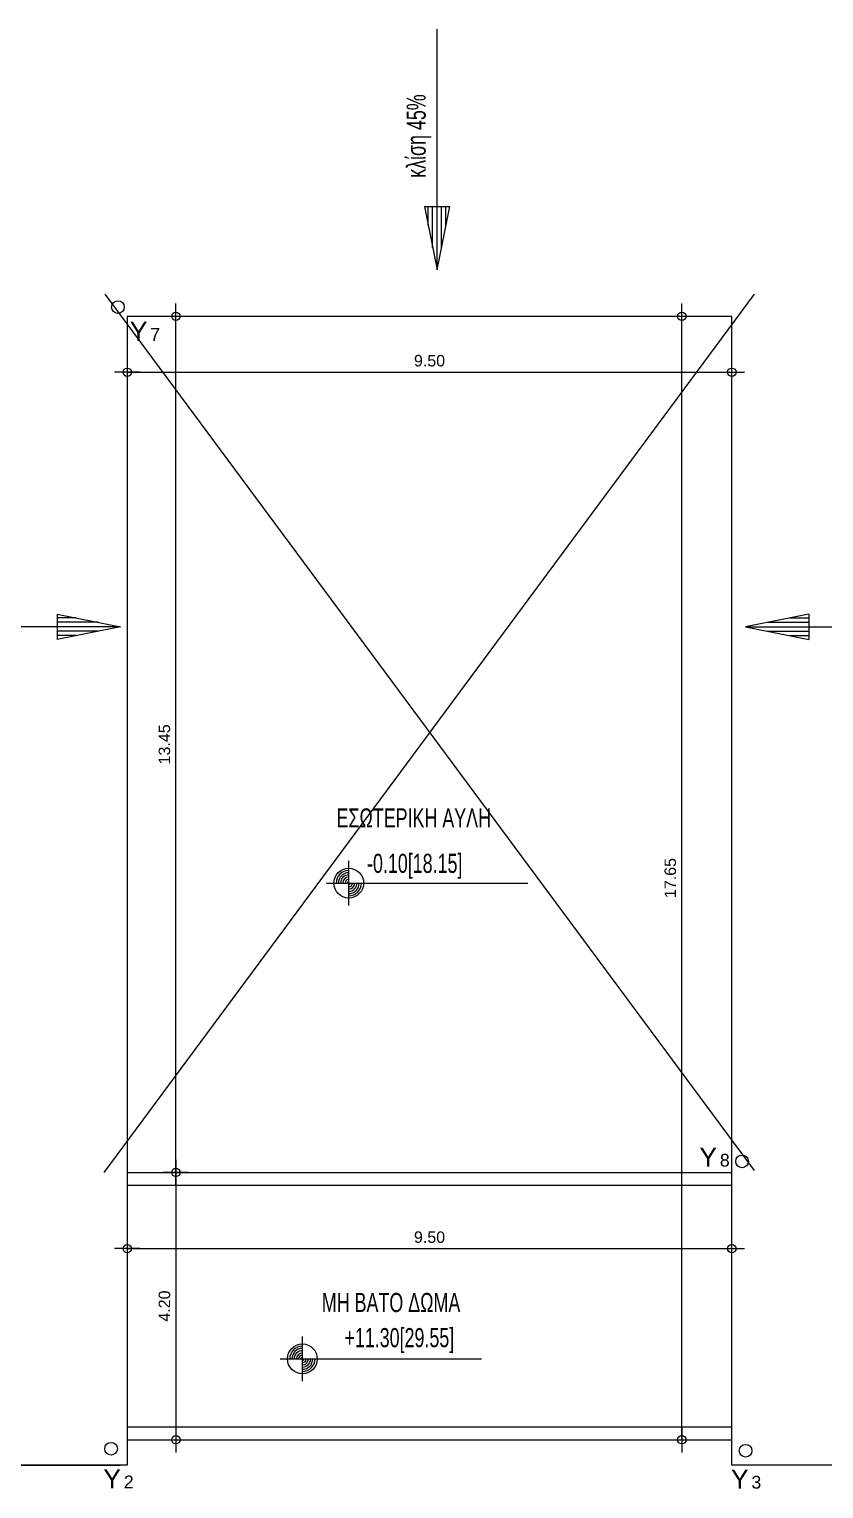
# Model space of a CAD drawing. Header units: metres. Extents: x -11 to 85, y -301 to 135.
# Drawn here: x 24.58 to 37.07, y 89.47 to 112.4 of the extents above; entities that cross this region are included whole.
import ezdxf

# ---------------------------------------------------------------- set-up
doc = ezdxf.new("R2010")
doc.units = ezdxf.units.M
doc.header["$LTSCALE"] = 0.036
doc.header["$PDMODE"] = 2
doc.layers.add('arxitek doma', color=252, linetype='Continuous')
doc.layers.add('DIMBLK', color=252, linetype='Continuous')
doc.styles.add('comu-c', font='ugcompl.shx', dxfattribs={"width": 0.7})
doc.styles.add('COMU-N', font='arial.ttf')
doc.styles.get("Standard").update_dxf_attribs({"font": 'arial.ttf'})
doc.dimstyles.new('CADWDOT', dxfattribs={"dimscale": 0.1, "dimtxt": 1.8, "dimasz": 0.08, "dimexe": 2, "dimexo": 0, "dimgap": 0.09, "dimtad": 0, "dimrnd": 0.001, "dimzin": 0, "dimdsep": 46, "dimtxsty": 'Standard', "dimblk1": 'ARTDIM', "dimblk2": 'ARTDIM', "dimsah": 1, "dimcen": 0.09, "dimdle": 0.05, "dimse1": 1, "dimse2": 1, "dimadec": 0, "dimazin": 0, "dimtfac": 1, "dimtmove": 0, "dimatfit": 3, "dimldrblk": 'ARTDIM', "dimfxl": 2, "dimtvp": 0.9999, "dimtolj": 1, "dimtzin": 0, "dimarcsym": 0})

# ---------------------------------------------------------------- blocks, each defined once
blk = doc.blocks.new('ARTDIM')
at = {"layer": 'DIMBLK'}
for p, q in [((-24.9975, 0), (24.9975, 0)), ((0, -24.9975), (0, 24.9975))]:
    blk.add_line(p, q, dxfattribs=at)
blk.add_circle((0, 0), 8.25, dxfattribs=at)
blk = doc.blocks.new('*D1757')
at = {"layer": 'arxitek doma', "color": 0, "lineweight": -2}
blk.add_line((26.132, 93.24), (35.616, 93.24), dxfattribs=at)
at = {"layer": 'Defpoints', "color": 0, "transparency": 16777216}
for p in [(35.624, 93.24), (26.124, 90.438), (35.624, 90.438)]:
    blk.add_point(p, dxfattribs=at)
at = {"layer": 'arxitek doma', "color": 0, "lineweight": -2, "xscale": 0.008, "yscale": 0.008, "zscale": 0.008, "rotation": 180}
blk.add_blockref('ARTDIM', (26.124, 93.24), dxfattribs=at)
at = {"layer": 'arxitek doma', "color": 0, "lineweight": -2, "xscale": 0.008, "yscale": 0.008, "zscale": 0.008}
blk.add_blockref('ARTDIM', (35.624, 93.24), dxfattribs=at)
at = {"layer": 'arxitek doma', "color": 0, "insert": (30.874, 93.42), "char_height": 0.18, "attachment_point": 5}
blk.add_mtext('\\A1;9.50', dxfattribs=at)
blk = doc.blocks.new('*D1758')
at = {"layer": 'arxitek doma', "color": 0, "lineweight": -2}
blk.add_line((26.889, 94.43), (26.889, 90.246), dxfattribs=at)
at = {"layer": 'Defpoints', "color": 0, "transparency": 16777216}
for p in [(26.124, 94.438), (26.124, 90.238), (26.889, 90.238)]:
    blk.add_point(p, dxfattribs=at)
at = {"layer": 'arxitek doma', "color": 0, "lineweight": -2, "xscale": 0.008, "yscale": 0.008, "zscale": 0.008}
for p, rotation in [((26.889, 94.438), 90), ((26.889, 90.238), 270)]:
    blk.add_blockref('ARTDIM', p, dxfattribs=dict(at, rotation=rotation))
at = {"layer": 'arxitek doma', "color": 0, "insert": (26.709, 92.338), "char_height": 0.18, "attachment_point": 5, "rotation": 90}
blk.add_mtext('\\A1;4.20', dxfattribs=at)
blk = doc.blocks.new('*D1759')
at = {"layer": 'arxitek doma', "color": 0, "lineweight": -2}
blk.add_line((26.889, 94.446), (26.889, 107.88), dxfattribs=at)
at = {"layer": 'Defpoints', "color": 0, "transparency": 16777216}
for p in [(26.124, 107.888, -3), (26.889, 107.888), (26.124, 94.438)]:
    blk.add_point(p, dxfattribs=at)
at = {"layer": 'arxitek doma', "color": 0, "lineweight": -2, "xscale": 0.008, "yscale": 0.008, "zscale": 0.008}
for p, rotation in [((26.889, 107.888), 90), ((26.889, 94.438), 270)]:
    blk.add_blockref('ARTDIM', p, dxfattribs=dict(at, rotation=rotation))
at = {"layer": 'arxitek doma', "color": 0, "insert": (26.709, 101.163), "char_height": 0.18, "attachment_point": 5, "rotation": 90}
blk.add_mtext('\\A1;13.45', dxfattribs=at)
blk = doc.blocks.new('*D1760')
at = {"layer": 'arxitek doma', "color": 0, "lineweight": -2}
blk.add_line((26.132, 107.01), (35.616, 107.01), dxfattribs=at)
at = {"layer": 'Defpoints', "color": 0, "transparency": 16777216}
for p in [(26.124, 107.888, -3), (35.624, 107.888, -3), (35.624, 107.01)]:
    blk.add_point(p, dxfattribs=at)
at = {"layer": 'arxitek doma', "color": 0, "lineweight": -2, "xscale": 0.008, "yscale": 0.008, "zscale": 0.008, "rotation": 180}
blk.add_blockref('ARTDIM', (26.124, 107.01), dxfattribs=at)
at = {"layer": 'arxitek doma', "color": 0, "lineweight": -2, "xscale": 0.008, "yscale": 0.008, "zscale": 0.008}
blk.add_blockref('ARTDIM', (35.624, 107.01), dxfattribs=at)
at = {"layer": 'arxitek doma', "color": 0, "insert": (30.874, 107.19), "char_height": 0.18, "attachment_point": 5}
blk.add_mtext('\\A1;9.50', dxfattribs=at)
blk = doc.blocks.new('*D1761')
at = {"layer": 'arxitek doma', "color": 0, "lineweight": -2}
blk.add_line((34.838, 90.246), (34.838, 107.88), dxfattribs=at)
at = {"layer": 'Defpoints', "color": 0, "transparency": 16777216}
for p in [(34.449, 107.888, -3), (34.838, 107.888), (34.449, 90.238)]:
    blk.add_point(p, dxfattribs=at)
at = {"layer": 'arxitek doma', "color": 0, "lineweight": -2, "xscale": 0.008, "yscale": 0.008, "zscale": 0.008}
for p, rotation in [((34.838, 107.888), 90), ((34.838, 90.238), 270)]:
    blk.add_blockref('ARTDIM', p, dxfattribs=dict(at, rotation=rotation))
at = {"layer": 'arxitek doma', "color": 0, "insert": (34.658, 99.063), "char_height": 0.18, "attachment_point": 5, "rotation": 90}
blk.add_mtext('\\A1;17.65', dxfattribs=at)

msp = doc.modelspace()

# ---------------------------------------------------------------- linework, layer by layer
at = {"layer": 'arxitek doma'}
for p, q in [((30.993, 108.617), (30.993, 112.399)), ((30.794, 109.612), (31.192, 109.612)), ((30.794, 109.612), (30.993, 108.617)), ((30.854, 109.314), (30.854, 109.612)), ((30.923, 108.966), (30.923, 109.612)), ((30.993, 108.617), (31.192, 109.612)), ((31.063, 108.966), (31.063, 109.612)), ((31.132, 109.314), (31.132, 109.612)), ((35.974, 108.238, 3), (25.756, 94.434, 3.319)), ((25.774, 108.238, 3), (35.974, 94.467, 3.314)), ((35.624, 107.888), (26.124, 107.888)), ((26.124, 107.888), (26.124, 89.838)), ((35.624, 89.838), (35.624, 107.888)), ((25.021, 103.21), (25.021, 102.812)), ((25.021, 103.21), (26.017, 103.011)), ((36.834, 103.21), (35.839, 103.011)), ((36.834, 103.21), (36.834, 102.812)), ((26.017, 103.011), (22.234, 103.011)), ((25.32, 103.151), (25.021, 103.151)), ((25.668, 103.081), (25.021, 103.081)), ((26.017, 103.011), (25.021, 102.812)), ((35.839, 103.011), (39.621, 103.011)), ((35.839, 103.011), (36.834, 102.812)), ((36.188, 103.081), (36.834, 103.081)), ((36.536, 103.151), (36.834, 103.151)), ((25.668, 102.942), (25.021, 102.942)), ((25.32, 102.872), (25.021, 102.872)), ((36.188, 102.942), (36.834, 102.942)), ((36.536, 102.872), (36.834, 102.872)), ((29.605, 98.631, 3), (29.605, 99.334, 3)), ((29.254, 98.983, 3), (32.418, 98.983, 3)), ((26.124, 94.438, 3), (35.624, 94.438, 3)), ((26.124, 94.238, 3), (35.624, 94.238, 3)), ((28.876, 91.157, 3), (28.876, 91.859, 3)), ((28.525, 91.508, 3), (31.689, 91.508, 3)), ((26.124, 90.438, 3), (35.624, 90.438, 3)), ((26.124, 90.238, 3), (35.624, 90.238, 3)), ((26.124, 89.838), (13.974, 89.838)), ((14.085, 89.838), (26.013, 89.838)), ((47.774, 89.838), (35.624, 89.838))]:
    msp.add_line(p, q, dxfattribs=at)
for centre, radius in [((25.978, 108.033), 0.1), ((29.605, 98.983, 3), 0.234), ((35.786, 94.61), 0.1), ((28.876, 91.508, 3), 0.234), ((25.87, 90.096), 0.1), ((35.84, 90.065), 0.1)]:
    msp.add_circle(centre, radius, dxfattribs=at)
for centre, radius, start, end in [((29.605, 98.983, 3), 0.199, 90, 180), ((29.605, 98.983, 3), 0.164, 90, 180), ((29.605, 98.983, 3), 0.129, 90, 180), ((29.605, 98.983, 3), 0.0937, 90, 180), ((29.605, 98.983, 3), 0.0585, 90, 180), ((29.605, 98.983, 3), 0.0234, 90, 180), ((29.605, 98.983, 3), 0.0937, 270, 0), ((29.605, 98.983, 3), 0.129, 270, 0), ((29.605, 98.983, 3), 0.164, 270, 0), ((29.605, 98.983, 3), 0.199, 270, 0), ((29.605, 98.983, 3), 0.0585, 270, 0), ((29.605, 98.983, 3), 0.0234, 270, 0), ((28.876, 91.508, 3), 0.199, 90, 180), ((28.876, 91.508, 3), 0.164, 90, 180), ((28.876, 91.508, 3), 0.129, 90, 180), ((28.876, 91.508, 3), 0.0937, 90, 180), ((28.876, 91.508, 3), 0.0585, 90, 180), ((28.876, 91.508, 3), 0.0234, 90, 180), ((28.876, 91.508, 3), 0.0937, 270, 0), ((28.876, 91.508, 3), 0.129, 270, 0), ((28.876, 91.508, 3), 0.164, 270, 0), ((28.876, 91.508, 3), 0.199, 270, 0), ((28.876, 91.508, 3), 0.0585, 270, 0), ((28.876, 91.508, 3), 0.0234, 270, 0)]:
    msp.add_arc(centre, radius, start, end, dxfattribs=at)

# ---------------------------------------------------------------- texts
at = {"layer": 'arxitek doma', "style": 'comu-c', "width": 0.7}
msp.add_text('κλίση 45%', height=0.3, rotation=90, dxfattribs=at).set_placement((30.814, 110.064))
at = {"layer": 'arxitek doma', "style": 'COMU-N'}
for s, height, p in [('Y', 0.3, (26.163, 107.503, 3)), ('7', 0.2, (26.485, 107.503, 3)), ('Y', 0.3, (35.113, 94.529, 3)), ('8', 0.2, (35.436, 94.529, 3)), ('Y', 0.3, (25.747, 89.475, 3)), ('2', 0.2, (26.07, 89.475, 3)), ('Y', 0.3, (35.609, 89.47, 3)), ('3', 0.2, (35.932, 89.47, 3))]:
    msp.add_text(s, height=height, dxfattribs=at).set_placement(p)
at = {"layer": 'arxitek doma', "style": 'comu-c', "width": 0.7}
for s, p in [('ΕΣΩΤΕΡΙΚΗ ΑΥΛΗ', (29.412, 99.857)), ('ΜΗ ΒΑΤΟ ΔΩΜΑ', (29.182, 92.244))]:
    msp.add_text(s, height=0.3, dxfattribs=at).set_placement(p)
for tag, p in [('-0.10[18.15]', (29.892, 99.144, 3)), ('+11.30[29.55]', (29.537, 91.692, 3))]:
    msp.add_attdef(tag, p, '±0.00', height=0.3, dxfattribs=at)

# ---------------------------------------------------------------- dimensions: what is measured, and where the dimension line sits
at = {"layer": 'arxitek doma'}
for base, p1, p2, picture, middle in [((26.889, 107.888, 3), (26.124, 94.438, 3), (26.124, 107.888), '*D1759', (26.709, 101.163, 3)), ((34.838, 107.888, 3), (34.449, 90.238, 3), (34.449, 107.888), '*D1761', (34.658, 99.063, 3)), ((26.889, 90.238, 3), (26.124, 94.438, 3), (26.124, 90.238, 3), '*D1758', (26.709, 92.338, 3))]:
    dim = msp.add_linear_dim(base=base, p1=p1, p2=p2, angle=90, dimstyle='CADWDOT', dxfattribs=at)
    dim.commit()
    dim.dimension.update_dxf_attribs({"geometry": picture, "text_midpoint": middle})
for base, p1, p2, picture, middle in [((35.624, 107.01, 3), (26.124, 107.888), (35.624, 107.888), '*D1760', (30.874, 107.19, 3)), ((35.624, 93.24, 3), (26.124, 90.438, 3), (35.624, 90.438, 3), '*D1757', (30.874, 93.42, 3))]:
    dim = msp.add_linear_dim(base=base, p1=p1, p2=p2, dimstyle='CADWDOT', dxfattribs=at)
    dim.commit()
    dim.dimension.update_dxf_attribs({"geometry": picture, "text_midpoint": middle})

doc.saveas('drawing.dxf')
